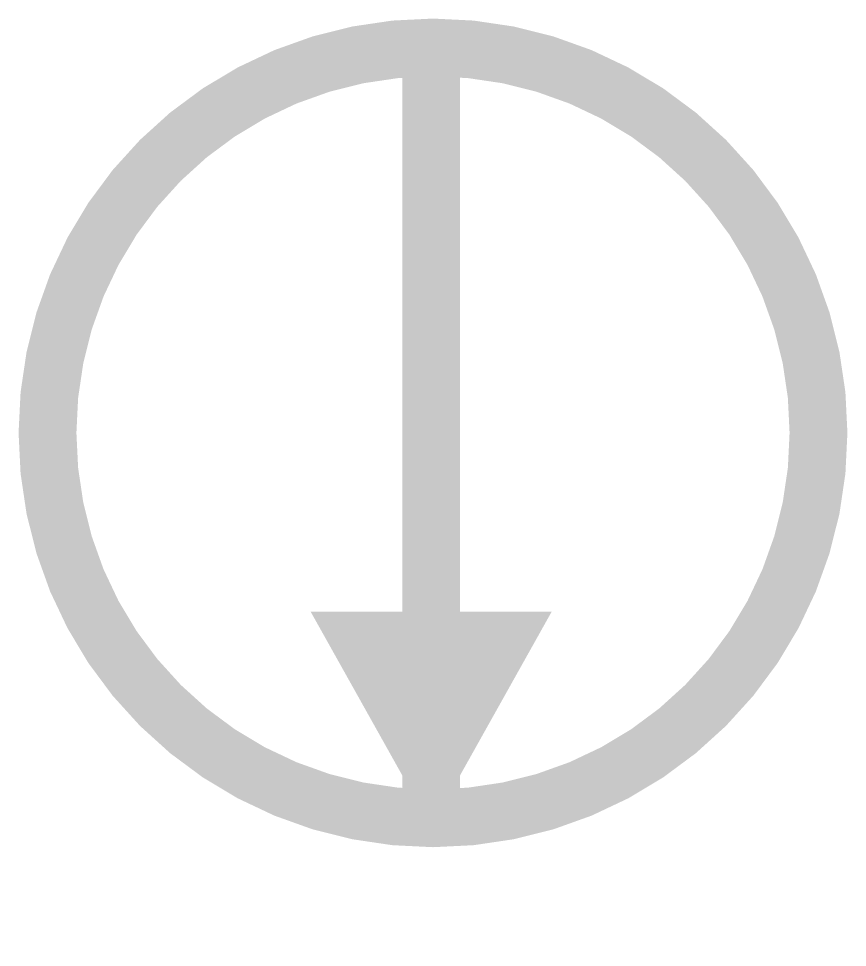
# Model space of a CAD drawing. Extents: x -0.15 to 4.15, y -0.67 to 4.15.
import ezdxf

# ---------------------------------------------------------------- set-up
doc = ezdxf.new("R2010")
doc.units = 0
doc.header["$MEASUREMENT"] = 0
doc.layers.get('0').update_dxf_attribs({"linetype": 'CONTINUOUS'})

msp = doc.modelspace()

# ---------------------------------------------------------------- linework, layer by layer
at = {"const_width": 0.3}
msp.add_lwpolyline([(2, 0, 1), (2, 4, 1), (2, 0, 1)], format="xyb", dxfattribs=at)
msp.add_lwpolyline([(1.9905, 3.8911), (1.9905, 0.0717)], dxfattribs=at)
msp.add_lwpolyline([(1.9905, -0.0452, 0, 1.25, 0), (1.9905, 1.0717, 1.25, 1.25, 0)], format="xyseb")

doc.saveas('drawing.dxf')
